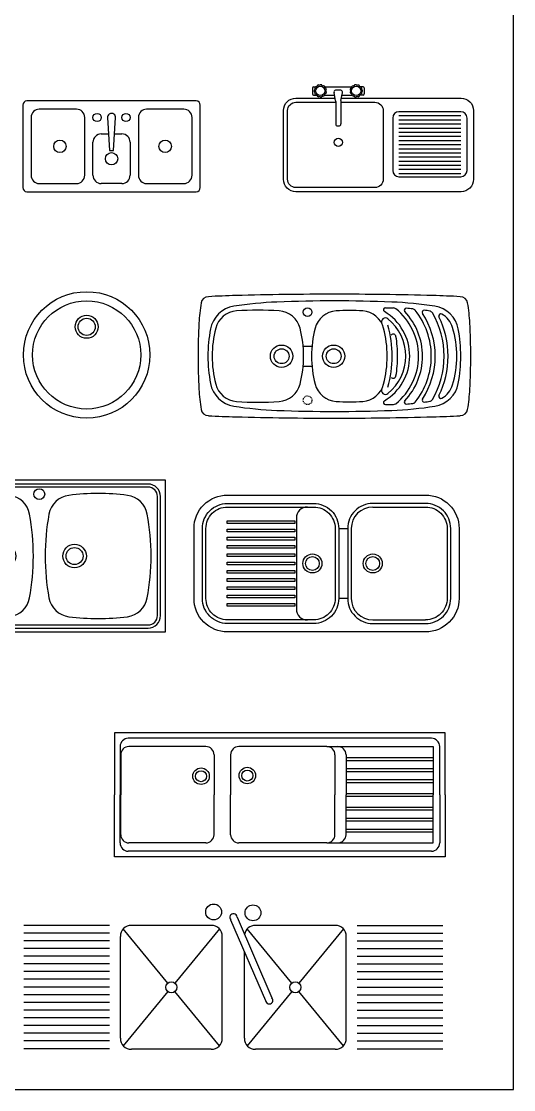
# Model space of a CAD drawing. Header units: inches. Extents: x 5253 to 5716, y 3226 to 3520.
# Drawn here: x 5651 to 5716, y 3225.5 to 3366.6 of the extents above; entities that cross this region are included whole.
import ezdxf

# ---------------------------------------------------------------- set-up
doc = ezdxf.new("R2010")
doc.units = ezdxf.units.IN
doc.header["$MEASUREMENT"] = 0
doc.linetypes.add('0', pattern=[0])
doc.linetypes.add('RAYITAS', pattern=[0.375, 0.25, -0.125])
doc.layers.add('EX-A-FLOR-FIXT', color=2, linetype='Continuous')

# ---------------------------------------------------------------- blocks, each defined once
blk = doc.blocks.new('TARJA2')
for p, q in [((-0.1232, -0.0169), (-0.1232, -0.0469)), ((-0.1182, -0.0119), (-0.1039, -0.0119)), ((-0.1122, -0.0279), (-0.1134, -0.0278)), ((-0.1122, -0.0358), (-0.1134, -0.0359)), ((-0.11, -0.0204), (-0.1111, -0.0199)), ((-0.11, -0.0433), (-0.1111, -0.0438)), ((-0.1058, -0.0138), (-0.1067, -0.013)), ((-0.1058, -0.0499), (-0.1067, -0.0507)), ((-0.0999, -0.0087), (-0.1005, -0.0077)), ((-0.0928, -0.0055), (-0.0931, -0.0043)), ((-0.085, -0.0044), (-0.085, -0.0031)), ((-0.0773, -0.0055), (-0.0769, -0.0043)), ((-0.0701, -0.0087), (-0.0695, -0.0077)), ((-0.0642, -0.0138), (-0.0633, -0.013)), ((-0.0642, -0.0499), (-0.0633, -0.0507)), ((-0.0629, -0.0119), (0.0668, -0.0119)), ((-0.06, -0.0204), (-0.0589, -0.0199)), ((-0.06, -0.0433), (-0.0589, -0.0438)), ((-0.0578, -0.0279), (-0.0566, -0.0278)), ((-0.0578, -0.0358), (-0.0566, -0.0359)), ((-0.0109, -0.0792), (-0.0187, -0.0409)), ((0.0149, -0.0792), (0.0226, -0.0409)), ((0.0617, -0.0279), (0.0605, -0.0278)), ((0.0617, -0.0358), (0.0605, -0.0359)), ((0.0639, -0.0204), (0.0628, -0.0199)), ((0.0639, -0.0433), (0.0628, -0.0438)), ((0.0682, -0.0138), (0.0672, -0.013)), ((0.0682, -0.0499), (0.0672, -0.0507)), ((0.0741, -0.0087), (0.0734, -0.0077)), ((0.0812, -0.0055), (0.0809, -0.0043)), ((0.0889, -0.0044), (0.0889, -0.0031)), ((0.0967, -0.0055), (0.097, -0.0043)), ((0.1038, -0.0087), (0.1045, -0.0077)), ((0.1221, -0.0119), (0.1078, -0.0119)), ((0.1097, -0.0138), (0.1107, -0.013)), ((0.1097, -0.0499), (0.1107, -0.0507)), ((0.114, -0.0204), (0.1151, -0.0199)), ((0.114, -0.0433), (0.1151, -0.0438)), ((0.1162, -0.0279), (0.1174, -0.0278)), ((0.1162, -0.0358), (0.1174, -0.0359)), ((0.1271, -0.0169), (0.1271, -0.0469)), ((-0.1182, -0.0519), (-0.1039, -0.0519)), ((-0.0999, -0.055), (-0.1005, -0.056)), ((-0.0928, -0.0582), (-0.0931, -0.0594)), ((-0.085, -0.0594), (-0.085, -0.0606)), ((-0.0773, -0.0582), (-0.0769, -0.0594)), ((-0.0701, -0.055), (-0.0695, -0.056)), ((-0.0629, -0.0519), (-0.0165, -0.0519)), ((-0.0105, -0.0832), (-0.0105, -0.1919)), ((0.0145, -0.0832), (0.0145, -0.1919)), ((0.0204, -0.0519), (0.0668, -0.0519)), ((0.0741, -0.055), (0.0734, -0.056)), ((0.0812, -0.0582), (0.0809, -0.0594)), ((0.0889, -0.0594), (0.0889, -0.0606)), ((0.0967, -0.0582), (0.097, -0.0594)), ((0.1038, -0.055), (0.1045, -0.056)), ((0.1221, -0.0519), (0.1078, -0.0519)), ((0.5952, -0.1334), (0.2956, -0.1334)), ((0.5952, -0.1534), (0.2956, -0.1534)), ((-0.0005, -0.2019), (0.0045, -0.2019)), ((0.2656, -0.1634), (0.2656, -0.4178)), ((0.5952, -0.1734), (0.2956, -0.1734)), ((0.5952, -0.1934), (0.2956, -0.1934)), ((0.6252, -0.4178), (0.6252, -0.1634)), ((0.5952, -0.2134), (0.2956, -0.2134)), ((0.5952, -0.2334), (0.2956, -0.2334)), ((0.5952, -0.2534), (0.2956, -0.2534)), ((0.5952, -0.2734), (0.2956, -0.2734)), ((0.5952, -0.2934), (0.2956, -0.2934)), ((0.5952, -0.3134), (0.2956, -0.3134)), ((0.5952, -0.3334), (0.2956, -0.3334)), ((0.5952, -0.3534), (0.2956, -0.3534)), ((0.5952, -0.3734), (0.2956, -0.3734)), ((0.5952, -0.3934), (0.2956, -0.3934)), ((0.5952, -0.4134), (0.2956, -0.4134)), ((0.5952, -0.4334), (0.2956, -0.4334)), ((0.2956, -0.4478), (0.5952, -0.4478))]:
    blk.add_line(p, q)
for points in [[(0.0173, -0.0671), (0.5964, -0.0671, -0.414214), (0.6564, -0.1271), (0.6564, -0.4602, -0.414214), (0.5964, -0.5202), (-0.2033, -0.5202, -0.414214), (-0.2633, -0.4602), (-0.2633, -0.1271, -0.414214)], [(-0.2633, -0.1271, -0.414214), (-0.2033, -0.0671), (-0.0134, -0.0671, -0.414214)], [(0.0145, -0.0871), (0.1793, -0.0871, -0.414214), (0.2193, -0.1271), (0.2193, -0.4602, -0.414214), (0.1793, -0.5002), (-0.2033, -0.5002, -0.414214), (-0.2433, -0.4602), (-0.2433, -0.1271, -0.414214)], [(-0.2433, -0.1271, -0.414214), (-0.2033, -0.0871), (-0.0105, -0.0871, -0.414214)]]:
    blk.add_lwpolyline(points, format="xyb")
for centre, radius in [((-0.085, -0.0319), 0.0225), ((0.0889, -0.0319), 0.0225), ((0.002, -0.2812), 0.02)]:
    blk.add_circle(centre, radius)
for centre, radius, start, end in [((-0.1182, -0.0169), 0.005, 90, 180), ((-0.1182, -0.0469), 0.005, 180, 270), ((-0.085, -0.0319), 0.03, 174.3101, 185.6899), ((-0.1136, -0.029), 0.00125, 81.8182, 174.3101), ((-0.1136, -0.0347), 0.00125, 185.6899, 278.1818), ((-0.085, -0.0319), 0.0275, 155.4545, 171.8182), ((-0.085, -0.0319), 0.0275, 188.1818, 204.5455), ((-0.1106, -0.0188), 0.00125, 152.9626, 245.4545), ((-0.1106, -0.0449), 0.00125, 114.5455, 207.0374), ((-0.085, -0.0319), 0.03, 141.5828, 152.9626), ((-0.085, -0.0319), 0.03, 207.0374, 218.4172), ((-0.1075, -0.014), 0.00125, 49.0909, 141.5828), ((-0.1075, -0.0497), 0.00125, 218.4172, 310.9091), ((-0.085, -0.0319), 0.0275, 122.7273, 139.0909), ((-0.085, -0.0319), 0.0275, 220.9091, 237.2727), ((-0.0995, -0.007), 0.00125, 120.2354, 212.7273), ((-0.085, -0.0319), 0.03, 108.8555, 120.2354), ((-0.0943, -0.0046), 0.00125, 16.3636, 108.8555), ((-0.085, -0.0319), 0.0275, 90, 106.3636), ((-0.0838, -0.0031), 0.00125, 87.5081, 180), ((-0.085, -0.0319), 0.03, 76.1283, 87.5081), ((-0.0781, -0.0039), 0.00125, 343.6364, 76.1283), ((-0.085, -0.0319), 0.0275, 57.2727, 73.6364), ((-0.0684, -0.0084), 0.00125, 54.7808, 147.2727), ((-0.085, -0.0319), 0.03, 43.401, 54.7808), ((-0.085, -0.0319), 0.0275, 24.5455, 40.9091), ((-0.085, -0.0319), 0.0275, 319.0909, 335.4545), ((-0.0641, -0.0121), 0.00125, 310.9091, 43.401), ((-0.0641, -0.0516), 0.00125, 316.599, 49.0909), ((-0.0584, -0.0211), 0.00125, 22.0535, 114.5455), ((-0.0584, -0.0426), 0.00125, 245.4545, 337.9465), ((-0.085, -0.0319), 0.0275, 351.8182, 8.1818), ((-0.085, -0.0319), 0.03, 10.6737, 22.0535), ((-0.085, -0.0319), 0.03, 337.9465, 349.3263), ((-0.0568, -0.0265), 0.00125, 278.1818, 10.6737), ((-0.0568, -0.0372), 0.00125, 349.3263, 81.8182), ((-0.0089, -0.039), 0.01, 101.1605, 191.4527), ((0.002, -0.094), 0.0661, 78.8395, 101.1605), ((0.0128, -0.039), 0.01, 348.5473, 78.8395), ((0.0607, -0.0265), 0.00125, 169.3263, 261.8182), ((0.0607, -0.0372), 0.00125, 98.1818, 190.6737), ((0.0889, -0.0319), 0.03, 157.9465, 169.3263), ((0.0889, -0.0319), 0.03, 190.6737, 202.0535), ((0.0623, -0.0211), 0.00125, 65.4545, 157.9465), ((0.0623, -0.0426), 0.00125, 202.0535, 294.5455), ((0.0889, -0.0319), 0.0275, 171.8182, 188.1818), ((0.0889, -0.0319), 0.0275, 139.0909, 155.4545), ((0.0889, -0.0319), 0.0275, 204.5455, 220.9091), ((0.0681, -0.0121), 0.00125, 136.599, 229.0909), ((0.0681, -0.0516), 0.00125, 130.9091, 223.401), ((0.0889, -0.0319), 0.03, 125.2192, 136.599), ((0.0724, -0.0084), 0.00125, 32.7273, 125.2192), ((0.0889, -0.0319), 0.0275, 106.3636, 122.7273), ((0.0821, -0.0039), 0.00125, 103.8717, 196.3636), ((0.0889, -0.0319), 0.03, 92.4919, 103.8717), ((0.0877, -0.0031), 0.00125, 0, 92.4919), ((0.0889, -0.0319), 0.0275, 73.6364, 90), ((0.0982, -0.0046), 0.00125, 71.1445, 163.6364), ((0.0889, -0.0319), 0.03, 59.7646, 71.1445), ((0.0889, -0.0319), 0.0275, 40.9091, 57.2727), ((0.0889, -0.0319), 0.0275, 302.7273, 319.0909), ((0.1034, -0.007), 0.00125, 327.2727, 59.7646), ((0.1115, -0.014), 0.00125, 38.4172, 130.9091), ((0.1115, -0.0497), 0.00125, 229.0909, 321.5828), ((0.0889, -0.0319), 0.03, 27.0374, 38.4172), ((0.0889, -0.0319), 0.03, 321.5828, 332.9626), ((0.0889, -0.0319), 0.0275, 8.1818, 24.5455), ((0.0889, -0.0319), 0.0275, 335.4545, 351.8182), ((0.1146, -0.0188), 0.00125, 294.5455, 27.0374), ((0.1146, -0.0449), 0.00125, 332.9626, 65.4545), ((0.1176, -0.029), 0.00125, 5.6899, 98.1818), ((0.1176, -0.0347), 0.00125, 261.8182, 354.3101), ((0.0889, -0.0319), 0.03, 354.3101, 5.6899), ((0.1221, -0.0169), 0.005, 0, 90), ((0.1221, -0.0469), 0.005, 270, 360), ((-0.0995, -0.0567), 0.00125, 147.2727, 239.7646), ((-0.085, -0.0319), 0.03, 239.7646, 251.1445), ((-0.0943, -0.0591), 0.00125, 251.1445, 343.6364), ((-0.085, -0.0319), 0.0275, 253.6364, 270), ((-0.0838, -0.0606), 0.00125, 180, 272.4919), ((-0.085, -0.0319), 0.03, 272.4919, 283.8717), ((-0.0781, -0.0598), 0.00125, 283.8717, 16.3636), ((-0.085, -0.0319), 0.0275, 286.3636, 302.7273), ((-0.0684, -0.0553), 0.00125, 212.7273, 305.2192), ((-0.085, -0.0319), 0.03, 305.2192, 316.599), ((-0.0305, -0.0832), 0.02, 0, 11.4527), ((-0.0205, -0.0822), 0.01, 0, 11.4527), ((0.0345, -0.0832), 0.02, 168.5473, 180), ((0.0889, -0.0319), 0.03, 223.401, 234.7808), ((0.0724, -0.0553), 0.00125, 234.7808, 327.2727), ((0.0889, -0.0319), 0.0275, 237.2727, 253.6364), ((0.0821, -0.0598), 0.00125, 163.6364, 256.1283), ((0.0889, -0.0319), 0.03, 256.1283, 267.5081), ((0.0877, -0.0606), 0.00125, 267.5081, 360), ((0.0889, -0.0319), 0.0275, 270, 286.3636), ((0.0982, -0.0591), 0.00125, 196.3636, 288.8555), ((0.0889, -0.0319), 0.03, 288.8555, 300.2354), ((0.1034, -0.0567), 0.00125, 300.2354, 32.7273), ((0.2956, -0.1634), 0.03, 90, 180), ((0.5952, -0.1634), 0.03, 0, 90), ((-0.0005, -0.1919), 0.01, 180, 270), ((0.0045, -0.1919), 0.01, 270, 360), ((0.2956, -0.4178), 0.03, 180, 270), ((0.5952, -0.4178), 0.03, 270, 360)]:
    blk.add_arc(centre, radius, start, end)
blk = doc.blocks.new('A$C2F7F0FC6')
for p, q in [((0, 314.6), (0, 15)), ((629.3, 329.6), (15, 329.6)), ((644.3, 15), (644.3, 314.6)), ((194.8, 299.7), (59.9, 299.7)), ((584.3, 299.7), (449.5, 299.7)), ((30, 269.7), (30, 59.9)), ((224.7, 59.9), (224.7, 269.7)), ((307.1, 269.7), (314.6, 149.8)), ((329.6, 149.8), (337.1, 269.7)), ((419.5, 269.7), (419.5, 59.9)), ((614.3, 59.9), (614.3, 269.7)), ((284.7, 209.8), (309.3, 209.8)), ((335.3, 209.8), (359.6, 209.8)), ((254.7, 59.9), (254.7, 179.8)), ((389.5, 179.8), (389.5, 59.9)), ((314.6, 149.8), (329.6, 149.8)), ((59.9, 30), (194.8, 30)), ((359.6, 30), (284.7, 30)), ((449.5, 30), (584.3, 30)), ((15, 0), (629.3, 0))]:
    blk.add_line(p, q)
for centre, radius in [((269.7, 269.7), 15), ((374.6, 269.7), 15), ((134.8, 164.8), 22.5), ((516.9, 164.8), 22.5), ((322.1, 119.9), 22.5)]:
    blk.add_circle(centre, radius)
for centre, radius, start, end in [((15, 314.6), 15, 90, 180), ((629.3, 314.6), 15, 0, 90), ((59.9, 269.7), 30, 90, 180), ((194.8, 269.7), 30, 0, 90), ((322.1, 269.7), 15, 350.4727, 189.5273), ((449.5, 269.7), 30, 90, 180), ((584.3, 269.7), 30, 0, 90), ((284.7, 179.8), 30, 90, 180), ((359.6, 179.8), 30, 0, 90), ((59.9, 59.9), 30, 180, 270), ((194.8, 59.9), 30, 270, 0), ((284.7, 59.9), 30, 180, 270), ((359.6, 59.9), 30, 270, 0), ((449.5, 59.9), 30, 180, 270), ((584.3, 59.9), 30, 270, 0), ((15, 15), 15, 180, 270), ((629.3, 15), 15, 270, 0)]:
    blk.add_arc(centre, radius, start, end)
blk = doc.blocks.new('A$C1CFF469F')
at = {"linetype": '0'}
for centre, radius in [((0.315, 0.315), 0.315), ((0.315, 0.315), 0.2695), ((0.315, 0.455), 0.0574), ((0.315, 0.455), 0.0427)]:
    blk.add_circle(centre, radius, dxfattribs=at)
blk = doc.blocks.new('A$C6F9D033D')
at = {"xscale": 729, "yscale": 729, "zscale": 729}
blk.add_blockref('A$C1CFF469F', (0, 0), dxfattribs=at)
blk = doc.blocks.new('A$C0AF6382F')
for p, q in [((756, 445), (788, 445)), ((426, 290), (458, 290)), ((426, 210), (458, 210)), ((756, 55), (788, 55))]:
    blk.add_line(p, q)
for centre, radius in [((442, 428), 17.5), ((337, 250), 45), ((337, 250), 30), ((547, 250), 45), ((547, 250), 30)]:
    blk.add_circle(centre, radius)
at = {"linetype": 'RAYITAS'}
blk.add_circle((442, 72), 17.5, dxfattribs=at)
for centre, radius, start, end in [((42, 460), 30, 90, 170.679), ((245.4, -3004), 3500, 91.5179, 93.331), ((550, -14500), 15000, 90, 91.51794), ((550, -14500), 15000, 88.48206, 90), ((854.6, -3004), 3500, 86.669, 88.4821), ((1058, 460), 30, 9.321, 90), ((752.5, 343.4), 750, 170.679, 176.9411), ((162.2, 339), 114, 98.8901, 169.4341), ((162.2, 339), 94, 94.1077, 165.4856), ((376.4, -1030.3), 1500, 92.2107, 98.8901), ((241.4, -764.2), 1200, 85.8923, 94.1077), ((550, -5527), 6000, 90, 92.21075), ((320.7, 339), 94, 14.5144, 85.8923), ((563.3, 339), 94, 94.1077, 165.4856), ((550, -5527), 6000, 87.78925, 90), ((610.5, -766), 1200, 87.4256, 92.5744), ((657.7, 339), 94, 14.5144, 85.8923), ((756, 437), 8, 90, 239.0703), ((723.6, -1030.3), 1500, 81.1099, 87.7893), ((788, 430), 15, 51.3441, 90), ((644, 250), 245.5, 0, 51.3441), ((839.7, 435.3), 8, 85.0157, 223.4462), ((710, -1051), 1500, 84.0334, 85.0157), ((864.4, 425.9), 15, 38.5982, 84.0334), ((644, 250), 297, 0, 38.5982), ((911.6, 427.3), 8, 82.2357, 213.5256), ((710, -1051), 1500, 81.3818, 82.2357), ((932.6, 417.2), 15, 30.0902, 81.3818), ((937.8, 339), 114, 10.5659, 81.1099), ((347.5, 343.4), 750, 3.0589, 9.321), ((756, 388.4), 16, 51.0244, 206.6735), ((644, 250), 210, 0, 59.0703), ((644, 250), 194, 0, 51.0244), ((644, 250), 261.5, 0, 43.4468), ((644, 250), 313, 0, 33.5261), ((644, 250), 348.5, 0, 30.0902), ((979.1, 412.8), 8, 61.4065, 205.9079), ((644, 250), 364.5, 0, 25.9079), ((938.9, 339), 92, 16.7829, 61.4065), ((2500, 250), 2500, 176.9411, 180), ((640, 250), 600, 169.4454, 190.5546), ((506, 250), 449.1, 165.4856, 180), ((-23.1, 250), 449.1, 0, 14.5144), ((907.1, 250), 449.1, 165.4856, 180), ((313.9, 250), 449.1, 0, 14.5144), ((313.9, 250), 469.1, 0, 15.4675), ((644, 250), 400, 0, 16.7987), ((460, 250), 600, 349.4454, 10.5546), ((-1400, 250), 2500, 0, 3.0589), ((787.6, 328), 11, 189.1976, 189.3498), ((787.6, 328), 11, 9.3498, 137.6835), ((313.9, 250), 491.1, 0, 9.3498), ((2500, 250), 2500, 180, 183.0589), ((506, 250), 449.1, 180, 194.5144), ((-23.1, 250), 449.1, 345.4856, 0), ((907.1, 250), 449.1, 180, 194.5144), ((313.9, 250), 449.1, 345.4856, 0), ((644, 250), 210, 300.9297, 0), ((313.9, 250), 469.1, 344.5325, 0), ((644, 250), 194, 308.9756, 0), ((644, 250), 245.5, 308.6559, 0), ((313.9, 250), 491.1, 350.6502, 0), ((644, 250), 261.5, 316.5532, 0), ((644, 250), 297, 321.4018, 0), ((644, 250), 313, 326.4739, 0), ((644, 250), 348.5, 329.9098, 0), ((644, 250), 364.5, 334.0921, 0), ((644, 250), 400, 343.2013, 0), ((-1400, 250), 2500, 356.9411, 0), ((787.6, 172), 11, 170.6502, 170.8024), ((162.2, 161), 114, 190.5659, 261.1099), ((162.2, 161), 94, 194.5144, 265.8923), ((320.7, 161), 94, 274.1077, 345.4856), ((563.3, 161), 94, 194.5144, 265.8923), ((657.7, 161), 94, 274.1077, 345.4856), ((787.6, 172), 11, 222.3165, 350.6502), ((937.8, 161), 114, 278.8901, 349.4341), ((938.9, 161), 92, 298.5935, 343.2171), ((752.5, 156.6), 750, 183.0589, 189.321), ((756, 111.6), 16, 153.3265, 308.9756), ((979.1, 87.2), 8, 154.0921, 298.5935), ((347.5, 156.6), 750, 350.679, 356.9411), ((376.4, 1530.3), 1500, 261.1099, 267.7893), ((241.4, 1264.2), 1200, 265.8923, 274.1077), ((610.5, 1266), 1200, 267.4256, 272.5744), ((756, 63), 8, 120.9297, 270), ((723.6, 1530.3), 1500, 272.2107, 278.8901), ((788, 70), 15, 270, 308.6559), ((839.7, 64.7), 8, 136.5538, 274.9843), ((710, 1551), 1500, 274.9843, 275.9666), ((864.4, 74.1), 15, 275.9666, 321.4018), ((911.6, 72.7), 8, 146.4744, 277.7643), ((710, 1551), 1500, 277.7643, 278.6182), ((932.6, 82.8), 15, 278.6182, 329.9098), ((42, 40), 30, 189.321, 270), ((245.4, 3504), 3500, 266.669, 268.4821), ((550, 15000), 15000, 268.48206, 270), ((550, 6027), 6000, 267.78925, 270), ((550, 6027), 6000, 270, 272.21075), ((550, 15000), 15000, 270, 271.51794), ((854.6, 3504), 3500, 271.5179, 273.331), ((1058, 40), 30, 270, 350.679)]:
    blk.add_arc(centre, radius, start, end)
blk = doc.blocks.new('A$C3DEA1E9F')
at = {"xscale": 0.9, "yscale": 0.9, "zscale": 0.9}
blk.add_blockref('A$C0AF6382F', (0, 0), dxfattribs=at)
blk = doc.blocks.new('A$C04B7649A')
for p, q in [((462.1, 472.3), (50.6, 472.3)), ((462.1, 500.4), (90.9, 500.4)), ((462.1, 444.1), (50.6, 444.1)), ((462.1, 416), (50.6, 416)), ((462.1, 387.9), (50.6, 387.9)), ((462.1, 359.8), (50.6, 359.8)), ((462.1, 331.7), (50.6, 331.7)), ((462.1, 303.6), (50.6, 303.6)), ((462.1, 275.5), (50.6, 275.5)), ((1319.5, 275.5), (1319.5, 308.5)), ((462.1, 247.4), (50.6, 247.4)), ((462.1, 219.3), (50.6, 219.3)), ((462.1, 191.2), (50.6, 191.2)), ((462.1, 163), (50.6, 163)), ((462.1, 134.9), (50.6, 134.9)), ((462.1, 106.8), (50.6, 106.8)), ((462.1, 78.7), (50.6, 78.7)), ((462.1, 50.6), (93.2, 50.6))]:
    blk.add_line(p, q)
blk.add_lwpolyline([(0, 0), (1349.3, 0), (1349.3, 551), (0, 551)], close=True)
for points in [[(18.6, 491.9), (18.6, 59, 0.414214), (63.5, 14.1), (1285.8, 14.1, 0.414214), (1330.8, 59), (1330.8, 491.9, 0.414214), (1285.8, 536.9), (63.5, 536.9, 0.414214)], [(29.8, 491.9), (29.8, 59, 0.414214), (63.5, 25.3), (1285.8, 25.3, 0.414214), (1319.5, 59), (1319.5, 491.9, 0.414214), (1285.8, 525.7), (63.5, 525.7, 0.414214)], [(570.8, 495.9, 0.326796), (498.4, 427.4, 0.090842), (498.4, 123.5, 0.326796), (570.8, 55.1, 0.063178), (783, 55.1, 0.326796), (855.4, 123.5, 0.090842), (855.4, 427.4, 0.326796), (783, 495.9, 0.063178)], [(998, 495.9, 0.326796), (925.7, 427.4, 0.090842), (925.7, 123.5, 0.326796), (998, 55.1, 0.063178), (1210.3, 55.1, 0.326796), (1282.7, 123.5, 0.090842), (1282.7, 427.4, 0.326796), (1210.3, 495.9, 0.063178)]]:
    blk.add_lwpolyline(points, format="xyb", close=True)
for centre, radius in [((890.5, 500.4), 19.7), ((762.4, 275.5), 42.7), ((1018.7, 275.5), 42.7), ((762.4, 275.5), 30.9), ((1018.7, 275.5), 30.9)]:
    blk.add_circle(centre, radius)
blk = doc.blocks.new('A$C0A370B80')
for p, q in [((371.7, 413.5), (371.7, 83.5)), ((525.3, 375.5), (525.3, 121.5)), ((570.9, 375.5), (570.9, 121.5))]:
    blk.add_line(p, q)
for points in [[(962.4, 375.5), (962.4, 121.5, -0.414214), (840.9, 0), (121.5, 0, -0.414214), (0, 121.5), (0, 375.5, -0.414214), (121.5, 497), (840.9, 497, -0.414214)], [(434.3, 43.5), (411.7, 43.5), (313.5, 43.5), (121.5, 43.5, -0.414214), (43.5, 121.5), (43.5, 375.5, -0.414214), (121.5, 453.5), (313.5, 453.5), (411.7, 453.5), (434.3, 453.5, -0.414214), (512.3, 375.5), (512.3, 121.5, -0.414214)]]:
    blk.add_lwpolyline(points, format="xyb", close=True)
for points in [[(557.9, 121.5), (525.3, 121.5, -0.414214), (434.3, 30.5), (313.5, 30.5), (121.5, 30.5, -0.414214), (30.5, 121.5), (30.5, 375.5, -0.414214), (121.5, 466.5), (313.5, 466.5), (434.3, 466.5, -0.414214), (525.3, 375.5), (557.9, 375.5), (557.9, 121.5, 0.414214), (648.9, 30.5), (840.9, 30.5, 0.414214), (931.9, 121.5), (931.9, 375.5, 0.414214), (840.9, 466.5), (648.9, 466.5, 0.414214), (557.9, 375.5)], [(648.9, 453.5), (840.9, 453.5, -0.414214), (918.9, 375.5), (918.9, 121.5, -0.414214), (840.9, 43.5)]]:
    blk.add_lwpolyline(points, format="xyb")
for points in [[(365.9, 403.5), (365.9, 393.5), (120.4, 393.5), (120.4, 403.5)], [(365.9, 373.5), (365.9, 363.5), (120.4, 363.5), (120.4, 373.5)], [(365.9, 343.5), (365.9, 333.5), (120.4, 333.5), (120.4, 343.5)], [(365.9, 313.5), (365.9, 303.5), (120.4, 303.5), (120.4, 313.5)], [(365.9, 283.5), (365.9, 273.5), (120.4, 273.5), (120.4, 283.5)], [(365.9, 253.5), (365.9, 243.5), (120.4, 243.5), (120.4, 253.5)], [(365.9, 223.5), (365.9, 213.5), (120.4, 213.5), (120.4, 223.5)], [(365.9, 193.5), (365.9, 183.5), (120.4, 183.5), (120.4, 193.5)], [(365.9, 163.5), (365.9, 153.5), (120.4, 153.5), (120.4, 163.5)], [(365.9, 133.5), (365.9, 123.5), (120.4, 123.5), (120.4, 133.5)], [(365.9, 103.5), (365.9, 93.5), (120.4, 93.5), (120.4, 103.5)]]:
    blk.add_lwpolyline(points, close=True)
blk.add_lwpolyline([(648.9, 43.5), (840.9, 43.5)])
for centre, radius in [((429.8, 248.5), 34.6), ((429.8, 248.5), 25), ((648.9, 248.5), 34.6), ((648.9, 248.5), 25)]:
    blk.add_circle(centre, radius)
for centre, radius, start, end in [((411.7, 413.5), 40, 90, 180), ((648.9, 375.5), 78, 90, 180), ((648.9, 121.5), 78, 180, 270), ((411.7, 83.5), 40, 180, 270)]:
    blk.add_arc(centre, radius, start, end)
blk = doc.blocks.new('A$C5E580471')
at = {"ltscale": 1000}
for p, q in [((0, 450), (0, 225)), ((1200.3, 450), (0, 450)), ((1150.3, 430), (50, 430)), ((1200.3, 225), (1200.3, 450)), ((20, 400), (20, 225)), ((331.3, 400), (52.3, 400)), ((770.3, 400), (451.3, 400)), ((770.3, 400), (1156.3, 400)), ((1156.3, 400), (1156.3, 225)), ((1180.3, 225), (1180.3, 400)), ((22.3, 370), (22.3, 225)), ((361.3, 370), (361.3, 225)), ((421.3, 370), (421.3, 225)), ((800.3, 370), (800.3, 225)), ((840.3, 370), (840.3, 225)), ((840.3, 360), (1156.3, 360)), ((840.3, 350), (1156.3, 350)), ((840.3, 320), (1156.3, 320)), ((840.3, 310), (1156.3, 310)), ((840.3, 280), (1156.3, 280)), ((840.3, 270), (1156.3, 270)), ((0, 0), (0, 225)), ((20, 50), (20, 225)), ((22.3, 80), (22.3, 225)), ((361.3, 80), (361.3, 225)), ((361.3, 80), (361.3, 225)), ((421.3, 80), (421.3, 225)), ((800.3, 80), (800.3, 225)), ((840.3, 230), (1156.3, 230)), ((840.3, 80), (840.3, 225)), ((840.3, 220), (1156.3, 220)), ((1156.3, 50), (1156.3, 225)), ((1180.3, 225), (1180.3, 50)), ((1200.3, 225), (1200.3, 0)), ((840.3, 180), (1156.3, 180)), ((840.3, 170), (1156.3, 170)), ((840.3, 140), (1156.3, 140)), ((840.3, 130), (1156.3, 130)), ((840.3, 100), (1156.3, 100)), ((840.3, 90), (1156.3, 90)), ((331.3, 50), (52.3, 50)), ((331.3, 50), (290, 50)), ((770.3, 50), (451.3, 50)), ((770.3, 50), (1156.3, 50)), ((1200.3, 0), (0, 0)), ((1150.3, 20), (50, 20))]:
    blk.add_line(p, q, dxfattribs=at)
for centre, radius in [((314.1, 292.4), 30), ((314.1, 292.4), 20), ((482, 294.8), 30), ((482, 294.8), 20)]:
    blk.add_circle(centre, radius, dxfattribs=at)
for centre, start, end in [((50, 400), 90, 180), ((1150.3, 400), 0, 90), ((52.3, 370), 90, 180), ((331.3, 370), 0, 90), ((451.3, 370), 90, 180), ((770.3, 370), 0, 90), ((810.3, 370), 0, 90), ((52.3, 80), 180, 270), ((331.3, 80), 270, 0), ((331.3, 80), 270, 0), ((451.3, 80), 180, 270), ((770.3, 80), 270, 0), ((810.3, 80), 270, 0), ((50, 50), 180, 270), ((1150.3, 50), 270, 0)]:
    blk.add_arc(centre, 30, start, end, dxfattribs=at)
blk = doc.blocks.new('TARJA')
for p, q in [((-0.4502, 0.5238), (-0.7602, 0.5238)), ((-0.3996, 0.5129), (-0.2379, 0.3162)), ((-0.3702, 0.5258), (-0.0802, 0.5258)), ((-0.2125, 0.3162), (-0.0507, 0.5129)), ((0.0504, 0.5129), (0.2121, 0.3162)), ((0.0798, 0.5258), (0.3698, 0.5258)), ((0.2375, 0.3162), (0.3993, 0.5129)), ((0.4498, 0.5238), (0.7598, 0.5238)), ((-0.4502, 0.4958), (-0.7602, 0.4958)), ((-0.4502, 0.4678), (-0.7602, 0.4678)), ((-0.4102, 0.4858), (-0.4102, 0.1158)), ((-0.0402, 0.4858), (-0.0402, 0.171)), ((0.0398, 0.4858), (0.0398, 0.1158)), ((0.4098, 0.4858), (0.4098, 0.1158)), ((0.4498, 0.4958), (0.7598, 0.4958)), ((0.4498, 0.4678), (0.7598, 0.4678)), ((-0.4502, 0.4398), (-0.7602, 0.4398)), ((0.4498, 0.4398), (0.7598, 0.4398)), ((-0.4502, 0.4118), (-0.7602, 0.4118)), ((0.4498, 0.4118), (0.7598, 0.4118)), ((-0.4502, 0.3838), (-0.7602, 0.3838)), ((-0.4502, 0.3558), (-0.7602, 0.3558)), ((0.0096, 0.0562), (-0.1173, 0.3493)), ((0.4498, 0.3838), (0.7598, 0.3838)), ((0.4498, 0.3558), (0.7598, 0.3558)), ((-0.4502, 0.3278), (-0.7602, 0.3278)), ((-0.0135, 0.0458), (-0.1404, 0.339)), ((0.4498, 0.3278), (0.7598, 0.3278)), ((-0.4502, 0.2998), (-0.7602, 0.2998)), ((-0.4502, 0.2718), (-0.7602, 0.2718)), ((-0.3996, 0.0887), (-0.2379, 0.2853)), ((-0.2125, 0.2853), (-0.0507, 0.0887)), ((0.0504, 0.0887), (0.2121, 0.2853)), ((0.2375, 0.2853), (0.3993, 0.0887)), ((0.4498, 0.2998), (0.7598, 0.2998)), ((0.4498, 0.2718), (0.7598, 0.2718)), ((-0.4502, 0.2438), (-0.7602, 0.2438)), ((0.4498, 0.2438), (0.7598, 0.2438)), ((-0.4502, 0.2158), (-0.7602, 0.2158)), ((0.4498, 0.2158), (0.7598, 0.2158)), ((-0.4502, 0.1878), (-0.7602, 0.1878)), ((-0.4502, 0.1598), (-0.7602, 0.1598)), ((0.4498, 0.1878), (0.7598, 0.1878)), ((0.4498, 0.1598), (0.7598, 0.1598)), ((-0.4502, 0.1318), (-0.7602, 0.1318)), ((0.4498, 0.1318), (0.7598, 0.1318)), ((-0.4502, 0.1038), (-0.7602, 0.1038)), ((0.4498, 0.1038), (0.7598, 0.1038)), ((-0.4502, 0.0758), (-0.7602, 0.0758)), ((-0.3702, 0.0758), (-0.0802, 0.0758)), ((0.0798, 0.0758), (0.3698, 0.0758)), ((0.4498, 0.0758), (0.7598, 0.0758))]:
    blk.add_line(p, q)
for centre, radius in [((-0.2252, 0.3008), 0.02), ((0.2248, 0.3008), 0.02), ((-0.0714, 0.0305), 0.0289), ((0.0714, 0.0273), 0.0289)]:
    blk.add_circle(centre, radius)
for centre, radius, start, end in [((-0.3702, 0.4858), 0.04, 89.9999, 179.9999), ((-0.0802, 0.4858), 0.04, 359.9999, 89.9999), ((0.0798, 0.4858), 0.04, 89.9999, 179.9999), ((0.3698, 0.4858), 0.04, 359.9999, 89.9999), ((-0.1303, 0.3479), 0.0134, 3.3944, 221.8621), ((-0.3702, 0.1158), 0.04, 179.9999, 269.9999), ((-0.0802, 0.1158), 0.04, 269.9999, 350.0333), ((0.0798, 0.1158), 0.04, 179.9999, 269.9999), ((0.3698, 0.1158), 0.04, 269.9999, 359.9999), ((-0.0002, 0.047), 0.0134, 184.9182, 43.3859)]:
    blk.add_arc(centre, radius, start, end)
blk = doc.blocks.new('A$C40B10AEB')
at = {"xscale": 1000, "yscale": 1000, "zscale": 1000}
blk.add_blockref('TARJA', (760.2, 1.6), dxfattribs=at)

msp = doc.modelspace()

# ---------------------------------------------------------------- linework, layer by layer
at = {"linetype": 'Continuous'}
msp.add_lwpolyline([(5715.98, 3520.32), (5253.21, 3520.32), (5253.21, 3225.55), (5715.98, 3225.55), (5715.98, 3520.32), (5253.21, 3520.32)], dxfattribs=at)

# ---------------------------------------------------------------- block references
at = {"layer": 'EX-A-FLOR-FIXT'}
for name, p, xscale, yscale, zscale in [('TARJA2', (5692.78, 3358.32), 27.27272727272727, 27.27272727272727, 27.27272727272727), ('A$C2F7F0FC6', (5651.19, 3344.13), 0.03636363636363636, 0.03636363636363636, 0.03636363636363636), ('A$C6F9D033D', (5651.27, 3314.23), 0.03636363636363636, 0.03636363636363636, 0.03636363636363636), ('A$C3DEA1E9F', (5674.32, 3314.23), 0.03636363636363636, 0.03636363636363636, 0.03636363636363636), ('A$C04B7649A', (5620.98, 3286), 0.03636363636363636, 0.03636363636363636, 0.03636363636363636), ('A$C0A370B80', (5673.79, 3286), 0.03636363636363636, 0.03636363636363636, 0.03636363636363636), ('A$C5E580471', (5663.3, 3256.31), 0.03636363636363636, 0.03636363636363636, 0.03636363636363636)]:
    msp.add_blockref(name, p, dxfattribs=dict(at, xscale=xscale, yscale=yscale, zscale=zscale))
at = {"layer": 'EX-A-FLOR-FIXT', "xscale": 0.03636363636363636, "yscale": 0.03636363636363636, "zscale": 0.03636363636363636, "rotation": 180}
msp.add_blockref('A$C40B10AEB', (5706.62, 3250.06), dxfattribs=at)

doc.saveas('drawing.dxf')
